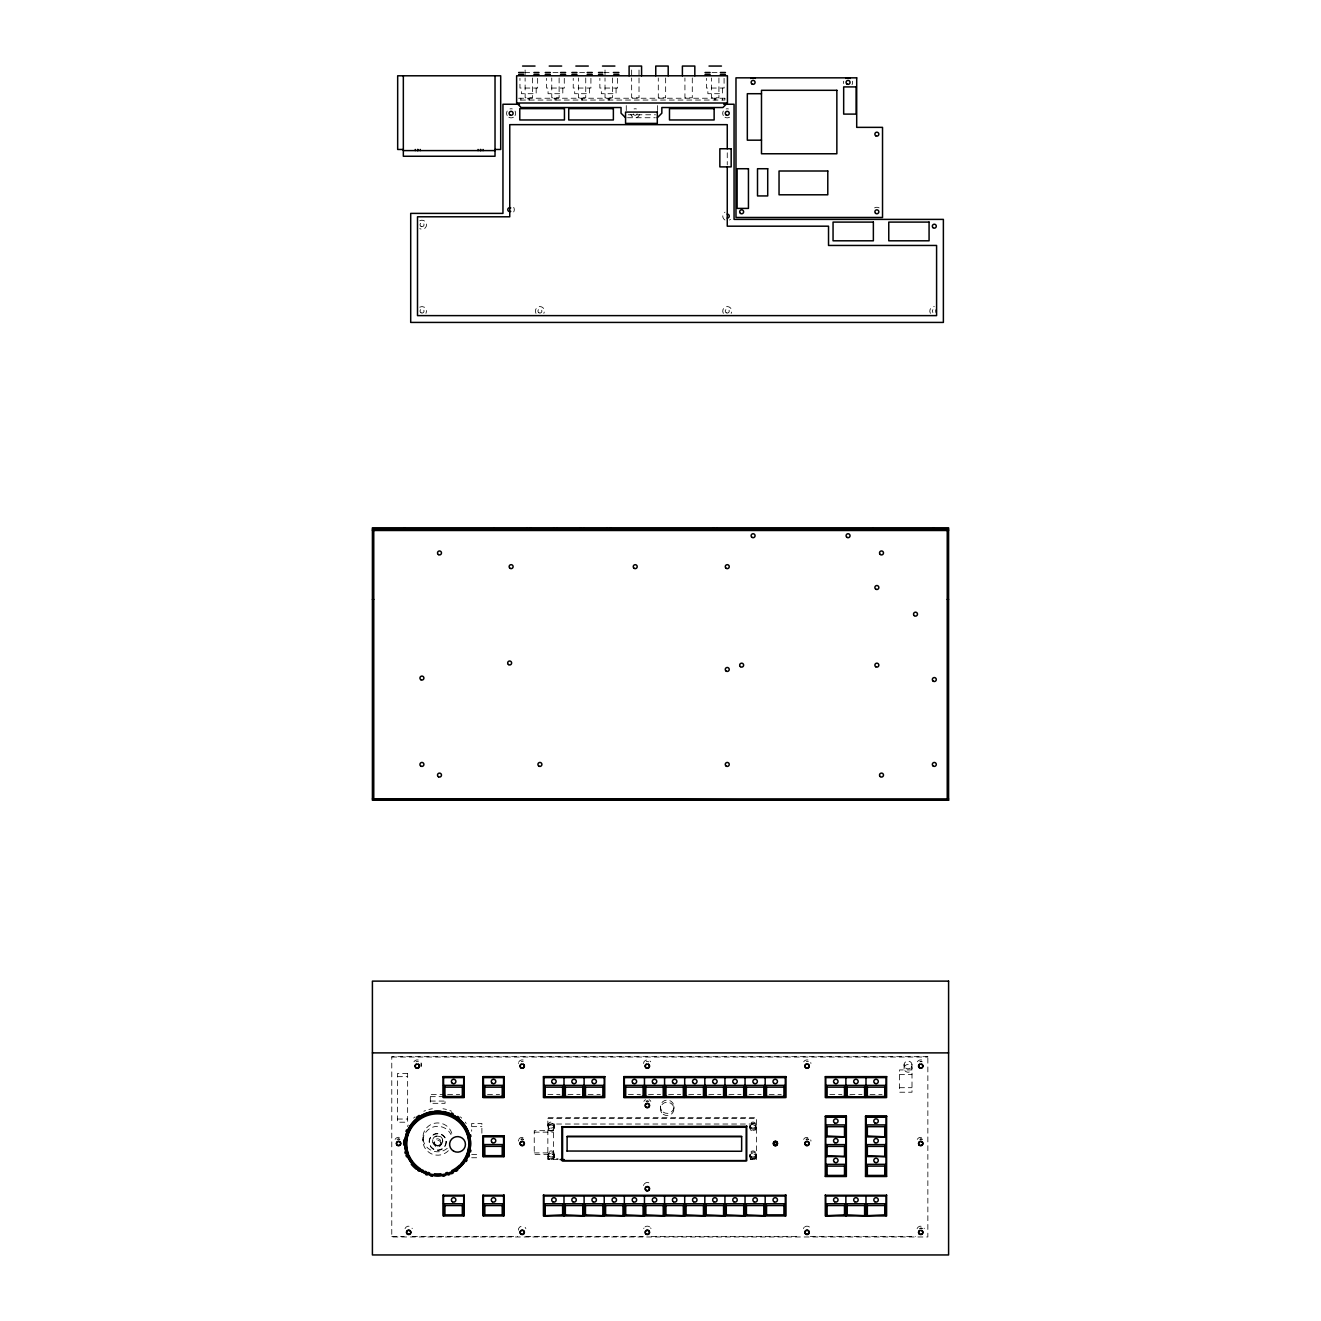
<?xml version="1.0" encoding="UTF-8"?>
<svg xmlns="http://www.w3.org/2000/svg" width="1321" height="1321" viewBox="0 0 1321 1321"><rect width="100%" height="100%" fill="white"/><g stroke="black" fill="none" stroke-linecap="round" stroke-linejoin="round"><path stroke-width="0.75" stroke-dasharray="5 3.75" d="M524.652 72.506L532.033 72.506M552.987 72.506L558.585 72.506M579.622 72.506L584.526 72.506M604.044 72.506L611.161 72.506M712.019 72.506L718.475 72.506M628.218 114.778L655.497 114.778M627.541 117.734L655.315 117.734M391.776 1057.031L927.854 1057.031M899.535 1074.435L912.002 1074.435M397.439 1076.665L407.644 1076.665M899.535 1087.695L912.002 1087.695M445.045 1094.399L430.316 1094.399L430.316 1103.316L445.045 1103.316L445.045 1099.98M447.604 1094.515L459.675 1094.515M487.499 1094.515L499.569 1094.515M547.901 1094.515L559.972 1094.515M568.013 1094.515L580.084 1094.515M588.142 1094.515L600.213 1094.515M628.367 1094.515L640.437 1094.515M648.479 1094.515L660.55 1094.515M668.608 1094.515L680.678 1094.515M688.72 1094.515L700.79 1094.515M708.832 1094.515L720.903 1094.515M728.961 1094.515L741.031 1094.515M749.073 1094.515L761.144 1094.515M769.185 1094.515L781.256 1094.515M829.77 1094.515L841.84 1094.515M849.882 1094.515L861.953 1094.515M870.011 1094.515L882.065 1094.515M430.316 1096.661L445.045 1096.661M430.316 1101.07L445.045 1101.07M547.852 1118.458L756.388 1118.458M397.439 1119.036L407.644 1119.036M547.852 1124.022L756.388 1124.022M471.68 1126.648L481.884 1126.648M534.245 1132.147L553.516 1132.147M534.245 1152.903L553.516 1152.903M471.68 1154.587L479.837 1154.587M471.68 1157.741L479.837 1157.741M547.852 1158.765L558.073 1158.765M750.245 1158.765L756.388 1158.765M558.073 1159.557L547.852 1159.557L547.852 1117.682L756.388 1117.682L756.388 1159.557L750.245 1159.557M391.776 1236.605L404.143 1236.605M412.4 1236.605L517.551 1236.605M525.808 1236.605L643.327 1236.605M651.567 1236.605L800.031 1236.605M810.334 1236.605L915.486 1236.605M911.952 1064.429L911.969 1068.821A3.963 3.88 0 0 1 905.628 1071.43A3.963 3.88 0 0 1 906.487 1064.743A3.963 3.88 0 0 1 911.969 1068.821M904.092 1064.462L904.092 1068.854M756.091 1124.898L756.091 1126.037M756.107 1127.358A3.121 3.055 0 0 1 751.418 1129.983A3.121 3.055 0 0 1 751.434 1124.699A3.121 3.055 0 0 1 756.107 1127.358L756.107 1128.035A3.121 3.055 0 0 1 751.418 1130.66A3.121 3.055 0 0 1 751.434 1125.376A3.121 3.055 0 0 1 756.107 1128.035M756.074 1153.613L756.074 1154.736M756.091 1156.486A3.121 3.055 0 0 1 751.203 1158.732A3.121 3.055 0 0 1 751.666 1153.464A3.121 3.055 0 0 1 756.091 1156.486L756.091 1157.163A3.121 3.055 0 0 1 751.203 1159.409A3.121 3.055 0 0 1 751.666 1154.141A3.121 3.055 0 0 1 756.091 1157.163M749.866 1125.228L749.866 1126.367M749.882 1154.29L749.882 1155.413M727.26 152.79L727.26 164.877M724.09 78.319L724.09 88.045L706.405 88.045L706.405 78.319M722.604 88.045L722.604 93.708L707.874 93.708L707.874 88.045M722.604 98.233L722.604 100.049M718.921 77.956L718.921 97.787L711.573 97.787L711.557 77.956M715.8 98.233L715.8 100.049M714.678 98.233L714.678 100.049M692.287 77.956L692.287 97.787L684.939 97.787L684.922 77.956M673.991 1106.701L673.991 1108.847M665.652 77.956L665.652 97.787L658.304 97.787L658.287 77.956M660.384 1106.75L660.384 1108.897M657.445 105.581L657.445 112.946M639.017 70.013L639.017 75.974M639.017 77.956L639.017 97.787L631.669 97.787L631.653 77.956M631.653 70.013L631.653 75.974M626.27 105.581L626.27 112.946M617.551 78.319L617.551 88.045L599.866 88.045L599.866 78.319M616.065 88.045L616.065 93.708L601.336 93.708L601.336 88.045M612.383 77.956L612.383 97.787L605.035 97.787L605.018 77.956M609.278 98.233L609.278 100.049M608.139 98.233L608.139 100.049M605.018 70.013L605.018 75.974M590.916 78.319L590.916 88.045L573.231 88.045L573.231 78.319M589.43 88.045L589.43 93.708L574.701 93.708L574.701 88.045M585.748 77.956L585.748 97.787L578.4 97.787L578.383 77.956M582.644 98.233L582.644 100.049M581.504 98.233L581.504 100.049M564.282 78.319L564.282 88.045L546.597 88.045L546.597 78.319M562.812 88.045L562.812 93.708L548.066 93.708L548.066 88.045M559.113 77.956L559.113 97.787L551.782 97.787L551.749 77.956M556.009 98.233L556.009 100.049M554.87 98.233L554.87 100.049M554.341 1125.409A3.121 3.055 0 0 1 549.387 1127.523A3.121 3.055 0 0 1 549.998 1122.272A3.121 3.055 0 0 1 554.341 1125.409L554.341 1126.532A3.121 3.055 0 0 1 549.387 1128.662A3.121 3.055 0 0 1 549.998 1123.395A3.121 3.055 0 0 1 554.341 1126.532M554.358 1127.358A3.121 3.055 0 0 1 549.685 1130A3.121 3.055 0 0 1 549.685 1124.699A3.121 3.055 0 0 1 554.358 1127.358L554.358 1128.035M554.358 1153.943L554.358 1155.082A3.121 3.055 0 0 1 549.685 1157.724A3.121 3.055 0 0 1 549.685 1152.424A3.121 3.055 0 0 1 554.358 1155.082M554.358 1156.222A3.121 3.055 0 0 1 549.685 1158.88A3.121 3.055 0 0 1 549.685 1153.58A3.121 3.055 0 0 1 554.358 1156.222L554.358 1156.899A3.121 3.055 0 0 1 549.685 1159.557A3.121 3.055 0 0 1 549.685 1154.257A3.121 3.055 0 0 1 554.358 1156.899M548.149 1124.732L548.149 1125.855M548.132 1153.943L548.132 1155.082M537.647 78.319L537.647 88.045L519.962 88.045L519.962 78.319M536.177 88.045L536.177 93.708L521.432 93.708L521.432 88.045M532.479 77.956L532.479 97.787L525.147 97.787L525.114 77.956M529.374 98.233L529.374 100.049M528.235 98.233L528.235 100.049M525.114 70.013L525.114 75.974M520.87 98.233L520.87 100.049M481.884 1133.203L481.884 1123.477L471.68 1123.477L471.68 1131.255M446.184 1141.674L446.184 1142.12A8.504 8.322 0 0 1 433.437 1149.336A8.504 8.322 0 0 1 433.437 1134.904A8.504 8.322 0 0 1 446.184 1142.12A8.504 8.322 0 0 1 433.057 1148.659A8.504 8.322 0 0 1 433.816 1134.244A8.504 8.322 0 0 1 446.168 1142.104M442.783 1140.981A5.102 5.003 0 0 1 434.923 1144.96A5.102 5.003 0 0 1 435.352 1136.308A5.102 5.003 0 0 1 442.783 1140.981L442.783 1141.344A5.102 5.003 0 0 1 434.923 1145.307A5.102 5.003 0 0 1 435.352 1136.671A5.102 5.003 0 0 1 442.783 1141.344M441.082 1142.12L441.082 1143.705A3.402 3.336 0 0 1 435.98 1146.578A3.402 3.336 0 0 1 435.98 1140.816A3.402 3.336 0 0 1 441.082 1143.705M434.279 1142.12L434.279 1143.705M422.951 1136.968L422.951 1141.113M421.168 1063.686L421.168 1065.948M407.38 1126.549A33.999 33.322 0 0 1 408.239 1125.013M413.638 1118.111A33.999 33.322 0 0 1 414.926 1116.906M423.843 1111.225A33.999 33.322 0 0 1 425.494 1110.565M428.879 1109.491A33.999 33.322 0 0 1 432.363 1108.765M442.997 1108.765A33.999 33.322 0 0 1 446.481 1109.491M449.867 1110.565A33.999 33.322 0 0 1 451.518 1111.225M460.435 1116.906A33.999 33.322 0 0 1 461.723 1118.111M465.19 1122.09A33.999 33.322 0 0 1 466.197 1123.527M852.458 81.192A4.541 4.541 0 0 1 851.995 84.643M843.69 83.537A4.541 4.541 0 0 1 843.69 81.192M874.585 207.876A4.541 4.541 0 0 1 879.125 207.876M643.723 1228.596A3.88 3.814 0 0 1 643.988 1228.051M645.061 1226.879A3.88 3.814 0 0 1 649.635 1226.879M650.609 1227.886A3.88 3.814 0 0 1 650.989 1228.596M804.753 1226.879A3.88 3.814 0 0 1 810.929 1230.165M803.416 1228.596A3.88 3.814 0 0 1 804.159 1227.407M917.088 1228.596A3.88 3.814 0 0 1 924.353 1228.596M921.728 1228.53A3.88 3.814 0 0 0 919.713 1228.53A1.982 1.948 0 0 1 922.487 1228.58M803.581 1139.379A3.88 3.814 0 0 1 810.5 1139.379M810.747 1139.924A3.88 3.814 0 0 1 810.929 1141.113M803.68 1061.787A3.88 3.814 0 0 1 810.417 1061.787M810.747 1062.513A3.88 3.814 0 0 1 810.929 1063.488M917.352 1061.787A3.88 3.814 0 0 1 924.089 1061.787M518.344 1230.165A3.88 3.814 0 0 1 524.52 1226.879M525.114 1227.407A3.88 3.814 0 0 1 525.857 1228.596M395.111 1139.379A3.88 3.814 0 0 1 401.188 1138.273M643.476 1063.488A3.88 3.814 0 0 1 650.725 1061.787M421.085 1062.893A3.88 3.814 0 0 1 421.085 1064.478M413.919 1061.787A3.88 3.814 0 0 1 420.639 1061.787M421.085 1065.155A3.88 3.814 0 0 1 421.085 1066.741M917.253 1139.379A3.88 3.814 0 0 1 924.188 1139.379M518.344 1063.488A3.88 3.814 0 0 1 518.476 1062.711M518.856 1061.787A3.88 3.814 0 0 1 525.593 1061.787M518.344 1141.113A3.88 3.814 0 0 1 518.476 1140.122M518.773 1139.379A3.88 3.814 0 0 1 525.692 1139.379M405.035 1228.596A3.88 3.814 0 0 1 412.301 1228.596M643.888 1101.384A3.88 3.814 0 0 1 645.589 1099.733M649.123 1099.733A3.88 3.814 0 0 1 650.824 1101.384M643.558 1185.515A3.88 3.814 0 0 1 643.988 1184.409M644.334 1183.913A3.88 3.814 0 0 1 650.378 1183.913M646.283 1061.704A1.982 1.948 0 0 1 648.694 1061.902M646.085 1101.268A1.982 1.948 0 0 1 648.875 1101.516M646.514 1101.367A1.982 1.948 0 0 1 648.033 1101.301M397.076 1139.478A1.982 1.948 0 0 1 399.883 1139.28M397.935 1139.28A1.982 1.948 0 0 1 399.454 1139.363M520.854 1139.346A1.982 1.948 0 0 1 523.661 1139.396M521.267 1139.412A1.982 1.948 0 0 1 523.248 1139.445M919.796 1061.836A1.982 1.948 0 0 1 922.207 1061.754M920.737 1061.787A1.982 1.948 0 0 1 921.249 1061.754M920.093 1228.596A1.982 1.948 0 0 1 922.075 1228.629M919.796 1139.263A1.982 1.948 0 0 1 922.586 1139.511M920.225 1139.346A1.982 1.948 0 0 1 921.744 1139.28M806.371 1061.655A1.982 1.948 0 0 1 808.369 1061.638M805.992 1139.363A1.982 1.948 0 0 1 808.799 1139.379M806.404 1139.412A1.982 1.948 0 0 1 808.386 1139.429M521.201 1061.671A1.982 1.948 0 0 1 523.182 1061.638M415.999 1061.853A1.982 1.948 0 0 1 418.41 1061.737M448.347 1150.707A14.729 14.432 0 0 1 426.303 1149.914A14.729 14.432 0 0 1 429.787 1128.563A14.729 14.432 0 0 1 450.989 1134.557M447.241 1148.362A14.729 14.432 0 0 1 424.982 1144.68A14.729 14.432 0 0 1 432.545 1123.841A14.729 14.432 0 0 1 452.178 1134.756M637.135 113.821A1.982 1.982 0 0 1 633.304 113.821M932.907 312.483A1.982 1.982 0 0 1 932.907 309.675M419.764 307.166A4.541 4.541 0 0 1 425.956 313.358M535.979 313.358A4.541 4.541 0 0 1 539.909 306.555A4.541 4.541 0 0 1 543.839 313.358M515.041 111.047A4.541 4.541 0 0 1 515.041 115.571M513.39 117.239A4.541 4.541 0 0 1 508.849 117.239M507.198 115.571A4.541 4.541 0 0 1 507.198 111.047M509.939 108.933A4.541 4.541 0 0 1 512.284 108.933M723.33 313.358A4.541 4.541 0 0 1 727.244 306.555A4.541 4.541 0 0 1 731.174 313.358M513.687 207.38A4.541 4.541 0 0 1 513.687 211.921M419.764 220.789A4.541 4.541 0 0 1 426.567 224.719A4.541 4.541 0 0 1 419.764 228.649M639.612 114.481A4.541 4.541 0 0 1 630.844 114.481M634.047 108.933A4.541 4.541 0 0 1 636.392 108.933M930.397 313.358A4.541 4.541 0 0 1 934.31 306.555M729.522 117.239A4.541 4.541 0 0 1 724.981 117.239M723.33 115.571A4.541 4.541 0 0 1 723.33 111.047M726.088 108.933A4.541 4.541 0 0 1 728.432 108.933M730.463 219.303A4.541 4.541 0 0 1 729.522 220.029M724.981 220.029A4.541 4.541 0 0 1 724.981 212.169M724.882 98.233L518.608 98.233L518.608 100.049L724.882 100.049L724.882 98.233M927.854 1056.668L391.776 1056.668L391.776 1236.968L927.854 1236.968L927.854 1056.668M912.002 1069.927L899.535 1069.927L899.535 1092.219L912.002 1092.219L912.002 1069.927M407.644 1073.511L397.439 1073.511L397.439 1122.206L407.644 1122.206L407.644 1073.511M553.516 1130.677L534.245 1130.677L534.245 1154.356L553.516 1154.356L553.516 1130.677M435.831 1144.911A3.402 3.336 0 0 0 441.082 1142.302A3.402 3.336 0 0 0 436.145 1139.148A3.402 3.336 0 0 0 435.831 1144.911M549.041 1130.182A3.121 3.055 0 0 0 554.259 1128.811A3.121 3.055 0 0 0 550.444 1125.079A3.121 3.055 0 0 0 549.041 1130.182M751.038 1156.337A3.121 3.055 0 0 0 756.058 1154.405A3.121 3.055 0 0 0 751.847 1151.103A3.121 3.055 0 0 0 751.038 1156.337M751.038 1157.46A3.121 3.055 0 0 0 756.058 1155.528A3.121 3.055 0 0 0 751.847 1152.226A3.121 3.055 0 0 0 751.038 1157.46M549.041 1156.106A3.121 3.055 0 0 0 554.259 1154.736A3.121 3.055 0 0 0 550.444 1151.004A3.121 3.055 0 0 0 549.041 1156.106M750.906 1128.464A3.121 3.055 0 0 0 756.025 1126.83A3.121 3.055 0 0 0 752.012 1123.296A3.121 3.055 0 0 0 750.906 1128.464M750.906 1127.341A3.121 3.055 0 0 0 756.025 1125.707A3.121 3.055 0 0 0 752.012 1122.173A3.121 3.055 0 0 0 750.906 1127.341M663.208 1114.28A6.803 6.671 0 0 0 673.958 1109.541A6.803 6.671 0 0 0 664.397 1102.787A6.803 6.671 0 0 0 663.208 1114.28M905.628 1068.045A3.963 3.88 0 0 0 911.969 1065.436A3.963 3.88 0 0 0 906.487 1061.357A3.963 3.88 0 0 0 905.628 1068.045M663.208 1112.133A6.803 6.671 0 0 0 673.958 1107.394A6.803 6.671 0 0 0 664.397 1100.657A6.803 6.671 0 0 0 663.208 1112.133M538.918 312.796A1.982 1.982 0 0 0 541.891 311.079A1.982 1.982 0 0 0 538.918 309.362A1.982 1.982 0 0 0 538.918 312.796M421.036 226.436A1.982 1.982 0 0 0 424.024 224.719A1.982 1.982 0 0 0 421.036 223.001A1.982 1.982 0 0 0 421.036 226.436M421.036 312.796A1.982 1.982 0 0 0 424.024 311.079A1.982 1.982 0 0 0 421.036 309.362A1.982 1.982 0 0 0 421.036 312.796M726.253 312.796A1.982 1.982 0 0 0 729.242 311.079A1.982 1.982 0 0 0 726.253 309.362A1.982 1.982 0 0 0 726.253 312.796"/><path stroke-width="1.5" d="M443.575 1077.622L463.688 1077.622L463.688 1097.338L462.333 1096.463L462.333 1087.15L463.688 1085.367L443.575 1085.367L444.929 1087.15L444.929 1096.463L443.575 1097.338L443.575 1076.78M503.582 1076.78L503.582 1097.338L502.228 1096.463L502.228 1087.15L503.582 1085.367L483.469 1085.367L484.824 1087.15L484.824 1096.463L483.469 1097.338L483.469 1077.622L503.582 1077.622M503.582 1135.977L503.582 1156.535L502.228 1155.66L502.228 1146.347L503.582 1144.564L483.469 1144.564L484.824 1146.347L484.824 1155.66L483.469 1156.535L483.469 1136.82L503.582 1136.82M443.575 1196.017L463.688 1196.017L463.688 1215.733L462.333 1214.858L462.333 1205.545L463.688 1203.761L443.575 1203.761L444.929 1205.545L444.929 1214.858L443.575 1215.733L443.575 1195.175M562.63 1096.463L562.63 1087.15L564.001 1085.367L565.355 1087.15L565.355 1096.463L564.001 1097.338L562.63 1096.463L543.872 1097.338L543.872 1076.78M582.759 1096.463L582.759 1087.15L584.113 1085.367L585.467 1087.15L585.467 1096.463L584.113 1097.338L565.355 1096.463M503.582 1195.175L503.582 1215.733L502.228 1214.858L502.228 1205.545L503.582 1203.761L483.469 1203.761L484.824 1205.545L484.824 1214.858L483.469 1215.733L483.469 1196.017L503.582 1196.017M604.225 1076.78L604.225 1097.338L602.871 1096.463L602.871 1087.15L604.225 1085.367L543.872 1085.367L545.243 1087.15L545.243 1096.463M643.096 1096.463L643.096 1087.15L644.466 1085.367L645.82 1087.15L645.82 1096.463L644.466 1097.338L643.096 1096.463L624.338 1097.338L624.338 1076.78M562.63 1214.858L562.63 1205.545L564.001 1203.761L565.355 1205.545L565.355 1214.858L564.001 1215.733L562.63 1214.858L543.872 1215.733L543.872 1195.175M663.225 1096.463L663.225 1087.15L664.579 1085.367L665.933 1087.15L665.933 1096.463L664.579 1097.338L645.82 1096.463M582.759 1214.858L582.759 1205.545L584.113 1203.761L585.467 1205.545L585.467 1214.858L584.113 1215.733L565.355 1214.858M683.337 1096.463L683.337 1087.15L684.691 1085.367L686.061 1087.15L686.061 1096.463L684.691 1097.338L665.933 1096.463M602.871 1214.858L602.871 1205.545L604.225 1203.761L605.596 1205.545L605.596 1214.858L604.225 1215.733L585.467 1214.858M703.449 1096.463L703.449 1087.15L704.82 1085.367L706.174 1087.15L706.174 1096.463L704.82 1097.338L686.061 1096.463M622.984 1214.858L622.984 1205.545L624.338 1203.761L625.708 1205.545L625.708 1214.858L624.338 1215.733L605.596 1214.858M723.578 1096.463L723.578 1087.15L724.932 1085.367L726.286 1087.15L726.286 1096.463L724.932 1097.338L706.174 1096.463M643.096 1214.858L643.096 1205.545L644.466 1203.761L645.82 1205.545L645.82 1214.858L644.466 1215.733L625.708 1214.858M743.69 1096.463L743.69 1087.15L745.044 1085.367L746.415 1087.15L746.415 1096.463L745.044 1097.338L726.286 1096.463M663.225 1214.858L663.225 1205.545L664.579 1203.761L665.933 1205.545L665.933 1214.858L664.579 1215.733L645.82 1214.858M763.802 1096.463L763.802 1087.15L765.173 1085.367L766.527 1087.15L766.527 1096.463L765.173 1097.338L746.415 1096.463M683.337 1214.858L683.337 1205.545L684.691 1203.761L686.061 1205.545L686.061 1214.858L684.691 1215.733L665.933 1214.858M785.285 1076.78L785.285 1097.338L783.931 1096.463L783.931 1087.15L785.285 1085.367L624.338 1085.367L625.708 1087.15L625.708 1096.463M703.449 1214.858L703.449 1205.545L704.82 1203.761L706.174 1205.545L706.174 1214.858L704.82 1215.733L686.061 1214.858M723.578 1214.858L723.578 1205.545L724.932 1203.761L726.286 1205.545L726.286 1214.858L724.932 1215.733L706.174 1214.858M743.69 1214.858L743.69 1205.545L745.044 1203.761L746.415 1205.545L746.415 1214.858L745.044 1215.733L726.286 1214.858M844.499 1096.463L844.499 1087.15L845.869 1085.367L847.223 1087.15L847.223 1096.463L845.869 1097.338L844.499 1096.463L825.741 1097.338L825.741 1077.622L886.094 1077.622L886.094 1097.338L825.741 1097.338M763.802 1214.858L763.802 1205.545L765.173 1203.761L766.527 1205.545L766.527 1214.858L765.173 1215.733L746.415 1214.858M864.611 1096.463L864.611 1087.15L865.982 1085.367L867.336 1087.15L867.336 1096.463L865.982 1097.338L847.223 1096.463M785.285 1195.175L785.285 1215.733L783.931 1214.858L783.931 1205.545L785.285 1203.761L543.872 1203.761L545.243 1205.545L545.243 1214.858M844.499 1135.994L844.499 1126.681L845.869 1124.898L825.741 1124.898L827.111 1126.681L827.111 1135.994L825.741 1136.886L845.869 1136.886L827.111 1135.994M886.094 1097.338L884.74 1096.463L884.74 1087.15L886.094 1085.367L825.741 1085.367L827.111 1087.15L827.111 1096.463M844.499 1155.71L844.499 1146.397L845.869 1144.613L825.741 1144.613L827.111 1146.397L827.111 1155.71L825.741 1156.585L845.869 1156.585L827.111 1155.71M845.869 1116.311L845.869 1176.301L844.499 1175.426L844.499 1166.113L845.869 1164.329L825.741 1164.329L827.111 1166.113L827.111 1175.426L825.741 1176.301L825.741 1117.17L845.869 1117.17M884.74 1135.994L884.74 1126.681L886.094 1124.898L865.982 1124.898L867.336 1126.681L867.336 1135.994L865.982 1136.886L886.094 1136.886L867.336 1135.994M884.74 1155.71L884.74 1146.397L886.094 1144.613L865.982 1144.613L867.336 1146.397L867.336 1155.71L865.982 1156.585L886.094 1156.585L867.336 1155.71M844.499 1214.858L844.499 1205.545L845.869 1203.761L847.223 1205.545L847.223 1214.858L845.869 1215.733L844.499 1214.858L825.741 1215.733L825.741 1196.017L886.094 1196.017L886.094 1215.733L884.74 1214.858L865.982 1215.733L847.223 1214.858M865.982 1117.17L886.094 1117.17L886.094 1176.301L884.74 1175.426L884.74 1166.113L886.094 1164.329L865.982 1164.329L867.336 1166.113L867.336 1175.426L865.982 1176.301L865.982 1116.311M864.611 1214.858L864.611 1205.545L865.982 1203.761L867.336 1205.545L867.336 1214.858M884.74 1214.858L884.74 1205.545L886.094 1203.761L825.741 1203.761L827.111 1205.545L827.111 1214.858M657.297 117.734L661.838 113.193L661.838 107.529L722.884 107.529L727.425 103.005L727.425 75.792L516.627 75.792L516.627 103.005L521.151 107.529L621.035 107.529L621.035 113.193L625.56 117.734M562.003 1126.863L746.745 1126.301M522.571 66.05L535.038 66.05M549.206 66.05L561.673 66.05M575.84 66.05L588.307 66.05M602.492 66.05L614.909 66.05M709.014 66.05L721.464 66.05M518.608 72.506L523.71 72.506M533.899 72.506L539.001 72.506M545.243 72.506L550.345 72.506M560.533 72.506L565.636 72.506M571.877 72.506L576.963 72.506M587.168 72.506L592.27 72.506M598.512 72.506L602.805 72.506M613.373 72.506L618.905 72.506M705.034 72.506L710.137 72.506M720.341 72.506L725.444 72.506M518.608 74.438L523.71 74.438M533.899 74.438L539.001 74.438M545.243 74.438L550.345 74.438M560.533 74.438L565.636 74.438M571.877 74.438L576.963 74.438M587.168 74.438L592.27 74.438M598.512 74.438L602.789 74.438M613.803 74.438L618.905 74.438M705.034 74.438L710.137 74.438M720.341 74.438L725.444 74.438M761.49 93.708L747.323 93.708L747.323 140.175L761.49 140.175M516.627 103.005L727.425 103.005M519.467 104.243L502.954 104.243L502.954 213.391L410.699 213.391L410.699 322.423L943.376 322.423L943.376 219.385L734.063 219.385L734.063 104.243L723.743 104.243M403.334 149.471L397.671 149.471L397.671 75.792L500.692 75.792L500.692 149.471L495.028 149.471M403.334 150.594L495.028 150.594M372.406 529.143L948.594 529.143M372.406 530.497L948.594 530.497M372.406 599.404L373.76 599.404M947.24 599.404L948.594 599.404M372.406 798.891L948.594 798.891M948.594 800.245L372.406 800.245L372.406 527.789L948.594 527.789L948.594 800.245L373.76 798.891L373.76 530.497M372.406 1052.887L948.594 1052.887M443.113 1076.879L464.199 1076.879M483.007 1076.879L504.094 1076.879M543.426 1076.879L604.737 1076.879M623.776 1076.879L785.962 1076.879M825.295 1076.879L886.606 1076.879M543.872 1077.622L604.225 1077.622M624.338 1077.622L785.285 1077.622M444.929 1087.15L462.333 1087.15M484.824 1087.15L502.228 1087.15M545.243 1087.15L562.63 1087.15M565.355 1087.15L582.759 1087.15M585.467 1087.15L602.871 1087.15M625.708 1087.15L643.096 1087.15M645.82 1087.15L663.225 1087.15M665.933 1087.15L683.337 1087.15M686.061 1087.15L703.449 1087.15M706.174 1087.15L723.578 1087.15M726.286 1087.15L743.69 1087.15M746.415 1087.15L763.802 1087.15M766.527 1087.15L783.931 1087.15M827.111 1087.15L844.499 1087.15M847.223 1087.15L864.611 1087.15M867.336 1087.15L884.74 1087.15M444.929 1096.463L462.333 1096.463M484.824 1096.463L502.228 1096.463M585.467 1096.463L602.871 1096.463M766.527 1096.463L783.931 1096.463M867.336 1096.463L884.74 1096.463M443.575 1097.338L463.688 1097.338M483.469 1097.338L503.582 1097.338M543.872 1097.338L604.225 1097.338M624.338 1097.338L785.285 1097.338M825.295 1116.427L846.365 1116.427M865.519 1116.427L886.606 1116.427M827.111 1126.681L844.499 1126.681M867.336 1126.681L884.74 1126.681M483.007 1136.077L504.094 1136.077M567.105 1136.605L741.642 1136.605M484.824 1146.347L502.228 1146.347M827.111 1146.397L844.499 1146.397M867.336 1146.397L884.74 1146.397M567.105 1151.037L741.642 1151.268L741.642 1136.374L567.105 1136.374L567.105 1151.268M484.824 1155.66L502.228 1155.66M560.104 1159.557L564.199 1159.557M827.111 1166.113L844.499 1166.113M867.336 1166.113L884.74 1166.113M827.111 1175.426L844.499 1175.426M867.336 1175.426L884.74 1175.426M825.295 1176.235L846.365 1176.235M865.519 1176.235L886.606 1176.235M443.113 1195.274L464.199 1195.274M483.007 1195.274L504.094 1195.274M543.426 1195.274L785.962 1195.274M825.295 1195.274L886.606 1195.274M543.872 1196.017L785.285 1196.017M444.929 1205.545L462.333 1205.545M484.824 1205.545L502.228 1205.545M545.243 1205.545L562.63 1205.545M565.355 1205.545L582.759 1205.545M585.467 1205.545L602.871 1205.545M605.596 1205.545L622.984 1205.545M625.708 1205.545L643.096 1205.545M645.82 1205.545L663.225 1205.545M665.933 1205.545L683.337 1205.545M686.061 1205.545L703.449 1205.545M706.174 1205.545L723.578 1205.545M726.286 1205.545L743.69 1205.545M746.415 1205.545L763.802 1205.545M766.527 1205.545L783.931 1205.545M827.111 1205.545L844.499 1205.545M847.223 1205.545L864.611 1205.545M867.336 1205.545L884.74 1205.545M444.929 1214.858L462.333 1214.858M484.824 1214.858L502.228 1214.858M766.527 1214.858L783.931 1214.858M947.24 530.497L947.24 798.891M933.419 527.789L933.419 529.143M886.606 1195.01L886.606 1215.931L825.295 1215.931L825.295 1195.01M873.115 527.789L873.115 529.143M865.982 1077.622L865.982 1097.338M865.982 1196.017L865.982 1215.733M845.869 1077.622L845.869 1097.338M845.869 1196.017L845.869 1215.733M785.962 1195.01L785.962 1215.931L543.426 1215.931L543.426 1195.01M765.173 1077.622L765.173 1097.338M765.173 1196.017L765.173 1215.733M746.745 1126.037L746.745 1160.73L562.003 1160.73L562.003 1126.598M745.044 1077.622L745.044 1097.338M745.044 1196.017L745.044 1215.733M727.26 148.761L727.26 124.653L509.757 124.653L509.757 216.793L417.502 216.793L417.502 315.62L936.589 315.62L936.589 245.458L828.531 245.458L828.531 226.188L727.26 226.188L727.26 166.892M724.932 1077.622L724.932 1097.338M724.932 1196.017L724.932 1215.733M716.94 527.789L716.94 529.143M713.538 527.789L713.538 529.143M704.82 1077.622L704.82 1097.338M704.82 1196.017L704.82 1215.733M694.829 75.792L694.829 66.05L682.396 66.05L682.396 75.792M684.691 1077.622L684.691 1097.338M684.691 1196.017L684.691 1215.733M668.195 75.792L668.195 66.05L655.761 66.05L655.761 75.792M664.579 1077.622L664.579 1097.338M664.579 1196.017L664.579 1215.733M644.466 1077.622L644.466 1097.338M644.466 1196.017L644.466 1215.733M641.577 75.792L641.577 66.05L629.11 66.05L629.11 75.792M624.338 1196.017L624.338 1215.733M610.401 527.789L610.401 529.143M607 527.789L607 529.143M604.225 1196.017L604.225 1215.733M584.113 1077.622L584.113 1097.338M584.113 1196.017L584.113 1215.733M583.766 527.789L583.766 529.143M580.365 527.789L580.365 529.143M564.001 1077.622L564.001 1097.338M564.001 1196.017L564.001 1215.733M557.132 527.789L557.132 529.143M553.73 527.789L553.73 529.143M530.497 527.789L530.497 529.143M527.096 527.789L527.096 529.143M504.094 1195.01L504.094 1215.931L483.007 1215.931L483.007 1195.01M495.028 75.792L495.028 156.258L403.334 156.258L403.334 75.792M493.889 527.789L493.889 529.143M483.09 149.471L483.09 150.594M480.827 149.471L480.827 150.594M480.349 149.471L480.349 150.594M478.086 149.471L478.086 150.594M464.199 1195.01L464.199 1215.931L443.113 1215.931L443.113 1195.01M420.276 149.471L420.276 150.594M418.014 149.471L418.014 150.594M417.552 149.471L417.552 150.594M415.273 149.471L415.273 150.594M404.474 527.789L404.474 529.143M408.585 1154.306A31.176 30.548 0 0 1 422.093 1116.906A31.176 30.548 0 0 1 461.904 1124.138A31.176 30.548 0 0 1 460.847 1163.801M459.725 1164.957A31.176 30.548 0 0 1 451.832 1170.571M447.307 1172.404A31.176 30.548 0 0 1 445.755 1172.866M440.933 1173.742A31.176 30.548 0 0 1 434.427 1173.742M429.606 1172.866A31.176 30.548 0 0 1 428.054 1172.404M426.518 1171.876A31.176 30.548 0 0 1 424.999 1171.265M423.529 1170.571A31.176 30.548 0 0 1 422.093 1169.812M420.705 1168.986A31.176 30.548 0 0 1 409.213 1155.792M470.937 1150.294A33.999 33.322 0 0 1 470.524 1151.978M469.417 1155.297A33.999 33.322 0 0 1 468.74 1156.915M467.122 1160.02A33.999 33.322 0 0 1 466.197 1161.506M457.66 1170.323A33.999 33.322 0 0 1 456.191 1171.314M453.12 1173.048A33.999 33.322 0 0 1 451.518 1173.808M449.867 1174.468A33.999 33.322 0 0 1 448.182 1175.046M444.748 1175.954A33.999 33.322 0 0 1 442.997 1176.268M432.363 1176.268A33.999 33.322 0 0 1 430.613 1175.954M427.178 1175.046A33.999 33.322 0 0 1 425.494 1174.468M419.17 1171.314A33.999 33.322 0 0 1 417.7 1170.323M416.28 1169.25A33.999 33.322 0 0 1 411.26 1164.329M406.62 1156.915A33.999 33.322 0 0 1 405.943 1155.297M405.349 1153.662A33.999 33.322 0 0 1 404.837 1151.978M403.731 1145.109A33.999 33.322 0 0 1 403.863 1139.874M405.943 1131.42A33.999 33.322 0 0 1 406.62 1129.802M416.28 1117.467A33.999 33.322 0 0 1 419.17 1115.419M451.518 1112.926A33.999 33.322 0 0 1 453.12 1113.669M457.66 1116.41A33.999 33.322 0 0 1 459.081 1117.467M470.524 1134.739A33.999 33.322 0 0 1 470.937 1136.44M845.803 78.451A4.541 4.541 0 0 1 850.344 78.451M750.79 78.467A4.541 4.541 0 0 1 755.331 78.434M921.777 1064.148A2.13 2.081 0 0 1 922.355 1067.285A2.13 2.081 0 0 1 919.086 1067.285A2.13 2.081 0 0 1 919.664 1064.148M921.777 1230.412A2.13 2.081 0 0 1 922.355 1233.55A2.13 2.081 0 0 1 919.086 1233.55A2.13 2.081 0 0 1 919.664 1230.412M523.298 1064.148A2.13 2.081 0 0 1 523.859 1067.285A2.13 2.081 0 0 1 520.606 1067.285A2.13 2.081 0 0 1 521.168 1064.148M646.811 1230.198A2.13 2.081 0 0 1 649.404 1231.684A2.13 2.081 0 0 1 647.901 1234.227A2.13 2.081 0 0 1 645.309 1232.757M645.309 1231.684A2.13 2.081 0 0 1 646.283 1230.412M648.413 1064.148A2.13 2.081 0 0 1 648.974 1067.285A2.13 2.081 0 0 1 645.721 1067.285A2.13 2.081 0 0 1 646.283 1064.148M809.096 1232.757A2.13 2.081 0 0 1 806.487 1234.227A2.13 2.081 0 0 1 804.984 1231.684A2.13 2.081 0 0 1 807.593 1230.198M808.105 1230.412A2.13 2.081 0 0 1 809.096 1231.684M442.816 1111.555A32.86 32.216 0 0 1 465.24 1160.911A32.86 32.216 0 0 1 410.121 1160.911A32.86 32.216 0 0 1 432.545 1111.555M434.246 1111.324A32.86 32.216 0 0 1 441.115 1111.324M773.941 1144.746A2.048 1.998 0 0 1 774.023 1141.922A2.048 1.998 0 0 1 776.897 1141.988A2.048 1.998 0 0 1 776.831 1144.812M809.162 1066.212A2.13 2.081 0 0 1 805.975 1068.028A2.13 2.081 0 0 1 805.975 1064.412A2.13 2.081 0 0 1 809.162 1066.212A2.13 2.081 0 0 1 805.711 1067.566A2.13 2.081 0 0 1 806.173 1064.049M807.907 1064.049A2.13 2.081 0 0 1 809.129 1065.519M418.344 1064.148A2.13 2.081 0 0 1 418.906 1067.285A2.13 2.081 0 0 1 415.653 1067.285A2.13 2.081 0 0 1 416.214 1064.148M645.309 1188.025A2.13 2.081 0 0 1 648.578 1186.869A2.13 2.081 0 0 1 648.578 1190.271A2.13 2.081 0 0 1 645.309 1189.098M645.309 1104.835A2.13 2.081 0 0 1 648.578 1103.679A2.13 2.081 0 0 1 648.578 1107.081A2.13 2.081 0 0 1 645.309 1105.908M774.684 1144.465A1.701 1.668 0 0 1 774.139 1141.889A1.701 1.668 0 0 1 776.831 1142.038A1.701 1.668 0 0 1 775.988 1144.547M510.748 211.36A1.982 1.982 0 0 1 507.776 209.643A1.982 1.982 0 0 1 510.748 207.925M727.26 214.118A1.982 1.982 0 0 1 729.242 216.099A1.982 1.982 0 0 1 727.26 218.081M936.028 310.088A1.982 1.982 0 0 1 936.028 312.07M856.702 77.84L735.979 77.84L735.979 217.47L882.527 217.47L882.527 127.361L856.702 127.361L856.702 77.84M856.14 86.905L843.673 86.905L843.673 114.101L856.14 114.101L856.14 86.905M836.854 90.307L761.49 90.307L761.49 153.764L836.854 153.764L836.854 90.307M564.447 108.636L519.78 108.636L519.78 119.963L564.447 119.963L564.447 108.636M613.373 108.636L568.724 108.636L568.724 119.963L613.373 119.963L613.373 108.636M714.133 108.636L669.483 108.636L669.483 119.963L714.133 119.963L714.133 108.636M657.297 112.07L625.56 112.07L625.56 123.398L657.297 123.398L657.297 112.07M731.174 148.761L719.846 148.761L719.846 166.892L731.174 166.892L731.174 148.761M748.446 168.725L737.118 168.725L737.118 208.404L748.446 208.404L748.446 168.725M767.716 168.725L757.511 168.725L757.511 195.937L767.716 195.937L767.716 168.725M827.788 171.003L779.043 171.003L779.043 194.798L827.788 194.798L827.788 171.003M873.363 222.093L833.056 222.093L833.056 240.802L873.363 240.802L873.363 222.093M929.076 222.093L888.769 222.093L888.769 240.802L929.076 240.802L929.076 222.093M948.594 981.123L372.406 981.123L372.406 1254.95L948.594 1254.95L948.594 981.123M464.199 1076.615L443.113 1076.615L443.113 1097.536L464.199 1097.536L464.199 1076.615M504.094 1076.615L483.007 1076.615L483.007 1097.536L504.094 1097.536L504.094 1076.615M604.737 1076.615L543.426 1076.615L543.426 1097.536L604.737 1097.536L604.737 1076.615M785.962 1076.615L623.776 1076.615L623.776 1097.536L785.962 1097.536L785.962 1076.615M886.606 1076.615L825.295 1076.615L825.295 1097.536L886.606 1097.536L886.606 1076.615M846.365 1116.146L825.295 1116.146L825.295 1176.516L846.365 1176.516L846.365 1116.146M886.606 1116.146L865.519 1116.146L865.519 1176.516L886.606 1176.516L886.606 1116.146M746.183 1127.275L562.581 1127.275L562.581 1160.598L746.183 1160.598L746.183 1127.275M504.094 1135.812L483.007 1135.812L483.007 1156.734L504.094 1156.734L504.094 1135.812M453.549 1151.103A7.926 7.777 0 0 0 465.454 1144.382A7.926 7.777 0 0 0 453.549 1137.645A7.926 7.777 0 0 0 453.549 1151.103M420.705 1169.993A31.176 30.548 0 0 0 468.806 1145.984A31.176 30.548 0 0 0 423.529 1117.17A31.176 30.548 0 0 0 420.705 1169.993M875.691 135.766A1.982 1.982 0 0 0 878.828 134.362A1.982 1.982 0 0 0 876.054 132.348A1.982 1.982 0 0 0 875.691 135.766M846.976 84.032A1.982 1.982 0 0 0 850.047 82.496A1.982 1.982 0 0 0 847.19 80.598A1.982 1.982 0 0 0 846.976 84.032M751.715 83.784A1.982 1.982 0 0 0 755.018 82.86A1.982 1.982 0 0 0 752.557 80.465A1.982 1.982 0 0 0 751.715 83.784M740.503 213.424A1.982 1.982 0 0 0 743.624 211.987A1.982 1.982 0 0 0 740.817 210.006A1.982 1.982 0 0 0 740.503 213.424M875.608 213.341A1.982 1.982 0 0 0 878.812 212.103A1.982 1.982 0 0 0 876.153 209.956A1.982 1.982 0 0 0 875.608 213.341M914.149 615.586A1.982 1.982 0 0 0 917.435 614.595A1.982 1.982 0 0 0 914.941 612.25A1.982 1.982 0 0 0 914.149 615.586M875.806 589.199A1.982 1.982 0 0 0 878.845 587.581A1.982 1.982 0 0 0 875.922 585.764A1.982 1.982 0 0 0 875.806 589.199M880.149 554.391A1.982 1.982 0 0 0 883.435 553.4A1.982 1.982 0 0 0 880.942 551.039A1.982 1.982 0 0 0 880.149 554.391M875.658 666.725A1.982 1.982 0 0 0 878.828 665.388A1.982 1.982 0 0 0 876.087 663.324A1.982 1.982 0 0 0 875.658 666.725M740.338 666.626A1.982 1.982 0 0 0 743.591 665.536A1.982 1.982 0 0 0 741.015 663.274A1.982 1.982 0 0 0 740.338 666.626M751.831 537.251A1.982 1.982 0 0 0 755.051 536.045A1.982 1.982 0 0 0 752.409 533.849A1.982 1.982 0 0 0 751.831 537.251M846.959 537.366A1.982 1.982 0 0 0 850.047 535.864A1.982 1.982 0 0 0 847.207 533.932A1.982 1.982 0 0 0 846.959 537.366M933.088 681.091A1.982 1.982 0 0 0 936.275 679.836A1.982 1.982 0 0 0 933.6 677.69A1.982 1.982 0 0 0 933.088 681.091M933.204 766.064A1.982 1.982 0 0 0 936.292 764.578A1.982 1.982 0 0 0 933.452 762.646A1.982 1.982 0 0 0 933.204 766.064M726.154 766.081A1.982 1.982 0 0 0 729.242 764.562A1.982 1.982 0 0 0 726.385 762.646A1.982 1.982 0 0 0 726.154 766.081M726.121 671.085A1.982 1.982 0 0 0 729.225 669.615A1.982 1.982 0 0 0 726.401 667.666A1.982 1.982 0 0 0 726.121 671.085M726.137 568.294A1.982 1.982 0 0 0 729.242 566.792A1.982 1.982 0 0 0 726.385 564.876A1.982 1.982 0 0 0 726.137 568.294M634.146 568.327A1.982 1.982 0 0 0 637.201 566.759A1.982 1.982 0 0 0 634.328 564.893A1.982 1.982 0 0 0 634.146 568.327M509.889 568.212A1.982 1.982 0 0 0 513.093 566.94A1.982 1.982 0 0 0 510.385 564.81A1.982 1.982 0 0 0 509.889 568.212M508.42 664.546A1.982 1.982 0 0 0 511.607 663.274A1.982 1.982 0 0 0 508.915 661.144A1.982 1.982 0 0 0 508.42 664.546M420.54 765.85A1.982 1.982 0 0 0 423.843 764.925A1.982 1.982 0 0 0 421.399 762.514A1.982 1.982 0 0 0 420.54 765.85M538.786 766.064A1.982 1.982 0 0 0 541.891 764.595A1.982 1.982 0 0 0 539.067 762.63A1.982 1.982 0 0 0 538.786 766.064M420.871 679.754A1.982 1.982 0 0 0 423.909 678.135A1.982 1.982 0 0 0 420.986 676.319A1.982 1.982 0 0 0 420.871 679.754M880.149 776.533A1.982 1.982 0 0 0 883.435 775.543A1.982 1.982 0 0 0 880.925 773.181A1.982 1.982 0 0 0 880.149 776.533M438.456 776.781A1.982 1.982 0 0 0 441.478 775.13A1.982 1.982 0 0 0 438.539 773.346A1.982 1.982 0 0 0 438.456 776.781M438.39 554.589A1.982 1.982 0 0 0 441.478 553.07A1.982 1.982 0 0 0 438.622 551.171A1.982 1.982 0 0 0 438.39 554.589M919.664 1068.028A2.13 2.081 0 0 0 922.851 1066.212A2.13 2.081 0 0 0 919.664 1064.412A2.13 2.081 0 0 0 919.664 1068.028M919.218 1233.963A2.13 2.081 0 0 0 922.768 1233.021A2.13 2.081 0 0 0 920.176 1230.478A2.13 2.081 0 0 0 919.218 1233.963M919.218 1144.828A2.13 2.081 0 0 0 922.768 1143.903A2.13 2.081 0 0 0 920.176 1141.344A2.13 2.081 0 0 0 919.218 1144.828M919.218 1145.109A2.13 2.081 0 0 0 922.768 1144.168A2.13 2.081 0 0 0 920.176 1141.625A2.13 2.081 0 0 0 919.218 1145.109M520.722 1233.682A2.13 2.081 0 0 0 524.288 1232.757A2.13 2.081 0 0 0 521.679 1230.198A2.13 2.081 0 0 0 520.722 1233.682M521.168 1068.028A2.13 2.081 0 0 0 524.354 1066.212A2.13 2.081 0 0 0 521.168 1064.412A2.13 2.081 0 0 0 521.168 1068.028M521.168 1145.175A2.13 2.081 0 0 0 524.354 1143.359A2.13 2.081 0 0 0 521.168 1141.559A2.13 2.081 0 0 0 521.168 1145.175M520.722 1145.109A2.13 2.081 0 0 0 524.288 1144.168A2.13 2.081 0 0 0 521.679 1141.625A2.13 2.081 0 0 0 520.722 1145.109M520.722 1233.963A2.13 2.081 0 0 0 524.288 1233.021A2.13 2.081 0 0 0 521.679 1230.478A2.13 2.081 0 0 0 520.722 1233.963M646.283 1234.293A2.13 2.081 0 0 0 649.486 1232.493A2.13 2.081 0 0 0 646.283 1230.677A2.13 2.081 0 0 0 646.283 1234.293M646.283 1068.028A2.13 2.081 0 0 0 649.486 1066.212A2.13 2.081 0 0 0 646.283 1064.412A2.13 2.081 0 0 0 646.283 1068.028M805.975 1234.293A2.13 2.081 0 0 0 809.162 1232.493A2.13 2.081 0 0 0 805.975 1230.677A2.13 2.081 0 0 0 805.975 1234.293M805.975 1145.158A2.13 2.081 0 0 0 809.162 1143.359A2.13 2.081 0 0 0 805.975 1141.559A2.13 2.081 0 0 0 805.975 1145.158M805.975 1145.439A2.13 2.081 0 0 0 809.162 1143.639A2.13 2.081 0 0 0 805.975 1141.823A2.13 2.081 0 0 0 805.975 1145.439M421.25 1171.529A32.86 32.216 0 0 0 470.54 1143.639A32.86 32.216 0 0 0 421.25 1115.733A32.86 32.216 0 0 0 421.25 1171.529M774.354 1145.34A2.048 1.998 0 0 0 777.458 1143.689A2.048 1.998 0 0 0 774.453 1141.872A2.048 1.998 0 0 0 774.354 1145.34M407.611 1234.012A2.13 2.081 0 0 0 410.798 1232.212A2.13 2.081 0 0 0 407.611 1230.412A2.13 2.081 0 0 0 407.611 1234.012M397.522 1145.175A2.13 2.081 0 0 0 400.709 1143.359A2.13 2.081 0 0 0 397.522 1141.559A2.13 2.081 0 0 0 397.522 1145.175M407.611 1234.293A2.13 2.081 0 0 0 410.798 1232.493A2.13 2.081 0 0 0 407.611 1230.677A2.13 2.081 0 0 0 407.611 1234.293M416.214 1068.028A2.13 2.081 0 0 0 419.401 1066.212A2.13 2.081 0 0 0 416.214 1064.412A2.13 2.081 0 0 0 416.214 1068.028M397.522 1145.439A2.13 2.081 0 0 0 400.709 1143.639A2.13 2.081 0 0 0 397.522 1141.823A2.13 2.081 0 0 0 397.522 1145.439M646.2 1190.584A2.13 2.081 0 0 0 649.47 1188.95A2.13 2.081 0 0 0 646.382 1186.985A2.13 2.081 0 0 0 646.2 1190.584M646.283 1107.444A2.13 2.081 0 0 0 649.486 1105.644A2.13 2.081 0 0 0 646.283 1103.844A2.13 2.081 0 0 0 646.283 1107.444M452.393 1083.352A2.262 2.229 0 0 0 455.894 1081.618A2.262 2.229 0 0 0 452.608 1079.505A2.262 2.229 0 0 0 452.393 1083.352M492.287 1083.352A2.262 2.229 0 0 0 495.788 1081.618A2.262 2.229 0 0 0 492.502 1079.505A2.262 2.229 0 0 0 492.287 1083.352M773.99 1083.352A2.262 2.229 0 0 0 777.491 1081.618A2.262 2.229 0 0 0 774.205 1079.505A2.262 2.229 0 0 0 773.99 1083.352M753.862 1083.352A2.262 2.229 0 0 0 757.379 1081.618A2.262 2.229 0 0 0 754.076 1079.505A2.262 2.229 0 0 0 753.862 1083.352M854.687 1083.352A2.262 2.229 0 0 0 858.188 1081.618A2.262 2.229 0 0 0 854.902 1079.505A2.262 2.229 0 0 0 854.687 1083.352M874.799 1083.352A2.262 2.229 0 0 0 878.3 1081.618A2.262 2.229 0 0 0 875.014 1079.505A2.262 2.229 0 0 0 874.799 1083.352M673.396 1201.747A2.262 2.229 0 0 0 676.897 1200.013A2.262 2.229 0 0 0 673.611 1197.916A2.262 2.229 0 0 0 673.396 1201.747M592.931 1201.747A2.262 2.229 0 0 0 596.432 1200.013A2.262 2.229 0 0 0 593.146 1197.916A2.262 2.229 0 0 0 592.931 1201.747M552.69 1201.747A2.262 2.229 0 0 0 556.191 1200.013A2.262 2.229 0 0 0 552.905 1197.916A2.262 2.229 0 0 0 552.69 1201.747M713.637 1201.747A2.262 2.229 0 0 0 717.138 1200.013A2.262 2.229 0 0 0 713.852 1197.916A2.262 2.229 0 0 0 713.637 1201.747M753.862 1201.747A2.262 2.229 0 0 0 757.379 1200.013A2.262 2.229 0 0 0 754.076 1197.916A2.262 2.229 0 0 0 753.862 1201.747M693.525 1201.747A2.262 2.229 0 0 0 697.026 1200.013A2.262 2.229 0 0 0 693.723 1197.916A2.262 2.229 0 0 0 693.525 1201.747M773.99 1201.747A2.262 2.229 0 0 0 777.491 1200.013A2.262 2.229 0 0 0 774.205 1197.916A2.262 2.229 0 0 0 773.99 1201.747M733.749 1201.747A2.262 2.229 0 0 0 737.25 1200.013A2.262 2.229 0 0 0 733.964 1197.916A2.262 2.229 0 0 0 733.749 1201.747M774.321 1145.357A1.701 1.668 0 0 0 777.095 1144.399A1.701 1.668 0 0 0 774.866 1142.533A1.701 1.668 0 0 0 774.321 1145.357M874.799 1162.331A2.262 2.229 0 0 0 878.3 1160.581A2.262 2.229 0 0 0 875.014 1158.484A2.262 2.229 0 0 0 874.799 1162.331M874.799 1122.9A2.262 2.229 0 0 0 878.3 1121.149A2.262 2.229 0 0 0 875.014 1119.052A2.262 2.229 0 0 0 874.799 1122.9M874.799 1142.615A2.262 2.229 0 0 0 878.3 1140.865A2.262 2.229 0 0 0 875.014 1138.768A2.262 2.229 0 0 0 874.799 1142.615M874.799 1201.747A2.262 2.229 0 0 0 878.3 1200.013A2.262 2.229 0 0 0 875.014 1197.916A2.262 2.229 0 0 0 874.799 1201.747M834.558 1122.9A2.262 2.229 0 0 0 838.059 1121.149A2.262 2.229 0 0 0 834.773 1119.052A2.262 2.229 0 0 0 834.558 1122.9M834.558 1162.331A2.262 2.229 0 0 0 838.059 1160.581A2.262 2.229 0 0 0 834.773 1158.484A2.262 2.229 0 0 0 834.558 1162.331M834.558 1142.615A2.262 2.229 0 0 0 838.059 1140.865A2.262 2.229 0 0 0 834.773 1138.768A2.262 2.229 0 0 0 834.558 1142.615M854.687 1201.747A2.262 2.229 0 0 0 858.188 1200.013A2.262 2.229 0 0 0 854.902 1197.916A2.262 2.229 0 0 0 854.687 1201.747M834.558 1201.747A2.262 2.229 0 0 0 838.059 1200.013A2.262 2.229 0 0 0 834.773 1197.916A2.262 2.229 0 0 0 834.558 1201.747M492.287 1142.549A2.262 2.229 0 0 0 495.788 1140.816A2.262 2.229 0 0 0 492.502 1138.719A2.262 2.229 0 0 0 492.287 1142.549M452.393 1201.747A2.262 2.229 0 0 0 455.894 1200.013A2.262 2.229 0 0 0 452.608 1197.916A2.262 2.229 0 0 0 452.393 1201.747M492.287 1201.747A2.262 2.229 0 0 0 495.788 1200.013A2.262 2.229 0 0 0 492.502 1197.916A2.262 2.229 0 0 0 492.287 1201.747M572.819 1201.747A2.262 2.229 0 0 0 576.319 1200.013A2.262 2.229 0 0 0 573.033 1197.916A2.262 2.229 0 0 0 572.819 1201.747M552.69 1083.352A2.262 2.229 0 0 0 556.191 1081.618A2.262 2.229 0 0 0 552.905 1079.505A2.262 2.229 0 0 0 552.69 1083.352M834.558 1083.352A2.262 2.229 0 0 0 838.059 1081.618A2.262 2.229 0 0 0 834.773 1079.505A2.262 2.229 0 0 0 834.558 1083.352M572.819 1083.352A2.262 2.229 0 0 0 576.319 1081.618A2.262 2.229 0 0 0 573.033 1079.505A2.262 2.229 0 0 0 572.819 1083.352M592.931 1083.352A2.262 2.229 0 0 0 596.432 1081.618A2.262 2.229 0 0 0 593.146 1079.505A2.262 2.229 0 0 0 592.931 1083.352M673.396 1083.352A2.262 2.229 0 0 0 676.897 1081.618A2.262 2.229 0 0 0 673.611 1079.505A2.262 2.229 0 0 0 673.396 1083.352M613.043 1201.747A2.262 2.229 0 0 0 616.544 1200.013A2.262 2.229 0 0 0 613.258 1197.916A2.262 2.229 0 0 0 613.043 1201.747M633.172 1083.352A2.262 2.229 0 0 0 636.672 1081.618A2.262 2.229 0 0 0 633.386 1079.505A2.262 2.229 0 0 0 633.172 1083.352M653.284 1083.352A2.262 2.229 0 0 0 656.785 1081.618A2.262 2.229 0 0 0 653.499 1079.505A2.262 2.229 0 0 0 653.284 1083.352M733.749 1083.352A2.262 2.229 0 0 0 737.25 1081.618A2.262 2.229 0 0 0 733.964 1079.505A2.262 2.229 0 0 0 733.749 1083.352M713.637 1083.352A2.262 2.229 0 0 0 717.138 1081.618A2.262 2.229 0 0 0 713.852 1079.505A2.262 2.229 0 0 0 713.637 1083.352M693.525 1083.352A2.262 2.229 0 0 0 697.026 1081.618A2.262 2.229 0 0 0 693.723 1079.505A2.262 2.229 0 0 0 693.525 1083.352M653.284 1201.747A2.262 2.229 0 0 0 656.785 1200.013A2.262 2.229 0 0 0 653.499 1197.916A2.262 2.229 0 0 0 653.284 1201.747M633.172 1201.747A2.262 2.229 0 0 0 636.672 1200.013A2.262 2.229 0 0 0 633.386 1197.916A2.262 2.229 0 0 0 633.172 1201.747M510.121 115.026A1.982 1.982 0 0 0 513.109 113.309A1.982 1.982 0 0 0 510.121 111.591A1.982 1.982 0 0 0 510.121 115.026M932.907 227.592A1.982 1.982 0 0 0 936.226 226.7A1.982 1.982 0 0 0 933.798 224.273A1.982 1.982 0 0 0 932.907 227.592M725.856 114.712A1.982 1.982 0 0 0 729.175 113.821A1.982 1.982 0 0 0 726.748 111.393A1.982 1.982 0 0 0 725.856 114.712"/></g></svg>
